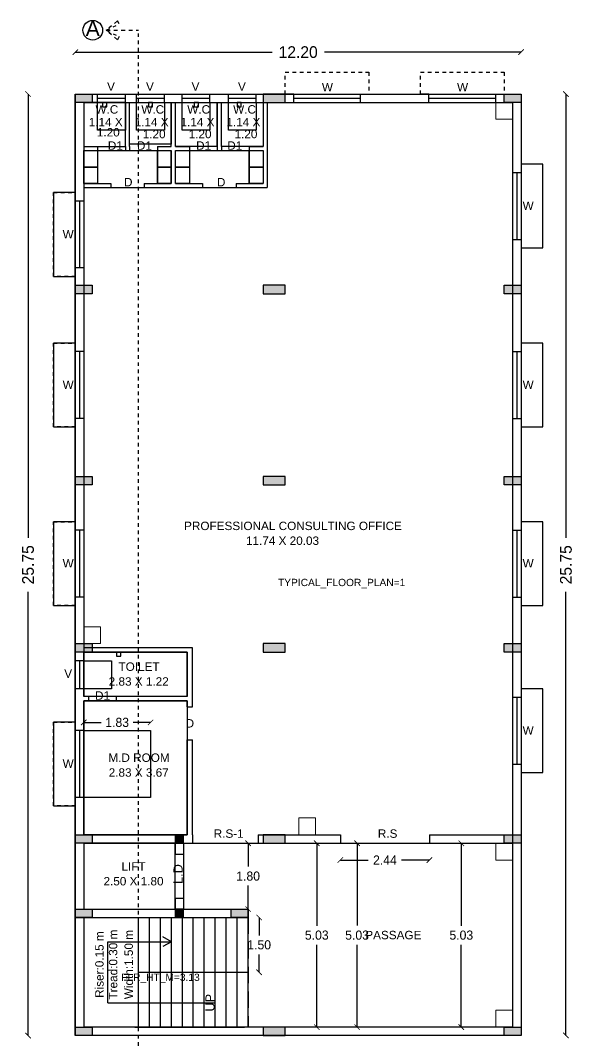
# Model space of a CAD drawing. Header units: metres. Extents: x 21686 to 22035, y 16742 to 16822.
# Drawn here: x 21707.43 to 21722.57, y 16767.55 to 16795.46 of the extents above; entities that cross this region are included whole.
import ezdxf
from ezdxf.enums import TextEntityAlignment as Align

# ---------------------------------------------------------------- set-up
doc = ezdxf.new("R2010")
doc.units = ezdxf.units.M
doc.header["$LTSCALE"] = 1.8
doc.header["$MEASUREMENT"] = 0
for name, pattern in [('CENTER', [2, 1.25, -0.25, 0.25, -0.25]), ('DASHED2', [0.375, 0.25, -0.125]), ('HIDDEN', [0.375, 0.25, -0.125]), ('PHANTOM2', [1.25, 0.625, -0.125, 0.125, -0.125, 0.125, -0.125])]:
    doc.linetypes.add(name, pattern=pattern)
for name, color, linetype in [('BLK_1_FLR_1_BLT_UP_AREA', 18, 'Continuous'), ('BLK_1_FLR_1_CHAJJA', 6, 'Continuous'), ('BLK_1_FLR_1_DA_LIFT', 30, 'Continuous'), ('BLK_1_FLR_1_EXIT_WIDTH_DOOR', 2, 'Continuous'), ('BLK_1_FLR_1_EXIT_WIDTH_STAIR', 1, 'Continuous'), ('BLK_1_FLR_1_FIRESTAIR_1', 1, 'Continuous'), ('BLK_1_FLR_1_LIFT_1', 30, 'Continuous'), ('BLK_1_FLR_1_REGULAR_ROOM', 2, 'Continuous'), ('BLK_1_FLR_1_ROOM_1_LIGHT_VENTILATION_1', 2, 'Continuous'), ('BLK_1_FLR_1_STAIR_1', 1, 'Continuous'), ('BLK_1_FLR_1_URINAL', 235, 'Continuous'), ('BLK_1_FLR_1_WASH', 55, 'Continuous'), ('BLK_1_FLR_1_WATER_CLOSET', 213, 'Continuous'), ('BLK_1_FLR_1_WC_BATH', 233, 'Continuous'), ('BLK_1_LVL_1_BLDG_FOOT_PRINT', 1, 'Continuous'), ('CORRIDOR_WIDTH', 195, 'Continuous'), ('PATH_WAY', 4, 'Continuous'), ('TOILET_VENTILATION', 6, 'Continuous')]:
    doc.layers.add(name, color=color, linetype=linetype)
for name, color, linetype, lineweight in [('BLK_1_FLR_1_DRINKING_WATER', 7, 'Continuous', 0), ('BLK_1_FLR_1_SP_WC', 233, 'Continuous', 0), ('DIST_EXIT', 7, 'Continuous', 0)]:
    doc.layers.add(name, color=color, linetype=linetype, lineweight=lineweight)
doc.styles.add('ARIAL', font='arial.ttf')
doc.styles.get("Standard").update_dxf_attribs({"font": 'arial.ttf'})
doc.styles.add('USA TEXT', font='GOTHIC.TTF')
doc.dimstyles.new('1-100-ED', dxfattribs={"dimtxt": 0.25, "dimasz": 0.15, "dimexe": 0.18, "dimexo": 0.0625, "dimgap": 0.129, "dimtad": 0, "dimtih": 1, "dimtoh": 1, "dimzin": 0, "dimdsep": 46, "dimtxsty": 'USA TEXT', "dimblk": 'ARCHTICK', "dimcen": 0.1, "dimse1": 1, "dimse2": 1, "dimadec": 0, "dimazin": 0, "dimtfac": 1, "dimtofl": 0, "dimtmove": 0, "dimatfit": 3, "dimldrblk": 'ARCHTICK', "dimfxl": 0, "dimtolj": 1, "dimtzin": 0, "dimarcsym": 0})

# ---------------------------------------------------------------- blocks, each defined once
blk = doc.blocks.new('_ArchTick')
at = {"color": 0, "linetype": 'ByBlock', "const_width": 0.15}
blk.add_lwpolyline([(-0.5, -0.5), (0.5, 0.5)], dxfattribs=at)
blk = doc.blocks.new('*D92')
at = {"color": 0, "lineweight": -2}
for p, q in [((21719.495, 16772.949), (21719.495, 16770.694)), ((21719.495, 16767.919), (21719.495, 16770.174))]:
    blk.add_line(p, q, dxfattribs=at)
at = {"layer": 'Defpoints', "color": 0}
for p in [(21720.356, 16772.949), (21719.495, 16767.919), (21720.356, 16767.919)]:
    blk.add_point(p, dxfattribs=at)
at = {"color": 0, "lineweight": -2, "xscale": 0.15, "yscale": 0.15, "zscale": 0.15}
for p, rotation in [((21719.495, 16772.949), 90), ((21719.495, 16767.919), 270)]:
    blk.add_blockref('_ArchTick', p, dxfattribs=dict(at, rotation=rotation))
at = {"color": 0, "insert": (21719.495, 16770.434), "char_height": 0.25, "attachment_point": 5, "style": 'USA TEXT'}
blk.add_mtext('\\A1;5.03', dxfattribs=at)
blk = doc.blocks.new('*D95')
at = {"color": 0, "lineweight": -2}
for p, q in [((21708.93, 16794.589), (21714.314, 16794.589)), ((21721.13, 16794.589), (21715.747, 16794.589))]:
    blk.add_line(p, q, dxfattribs=at)
at = {"layer": 'Defpoints', "color": 0}
for p in [(21721.13, 16794.589), (21708.93, 16793.443), (21721.13, 16793.443)]:
    blk.add_point(p, dxfattribs=at)
at = {"color": 0, "lineweight": -2, "xscale": 0.15, "yscale": 0.15, "zscale": 0.15, "rotation": 180}
blk.add_blockref('_ArchTick', (21708.93, 16794.589), dxfattribs=at)
at = {"color": 0, "lineweight": -2, "xscale": 0.15, "yscale": 0.15, "zscale": 0.15}
blk.add_blockref('_ArchTick', (21721.13, 16794.589), dxfattribs=at)
at = {"color": 0, "insert": (21715.03, 16794.589), "char_height": 0.32, "attachment_point": 5, "style": 'USA TEXT'}
blk.add_mtext('\\A1;12.20', dxfattribs=at)
blk = doc.blocks.new('*D96')
at = {"color": 0, "lineweight": -2}
for p, q in [((21722.36, 16793.443), (21722.36, 16781.305)), ((21722.36, 16767.689), (21722.36, 16779.827))]:
    blk.add_line(p, q, dxfattribs=at)
at = {"layer": 'Defpoints', "color": 0}
for p in [(21721.13, 16793.443), (21721.13, 16767.689), (21722.36, 16767.689)]:
    blk.add_point(p, dxfattribs=at)
at = {"color": 0, "lineweight": -2, "xscale": 0.15, "yscale": 0.15, "zscale": 0.15}
for p, rotation in [((21722.36, 16793.443), 90), ((21722.36, 16767.689), 270)]:
    blk.add_blockref('_ArchTick', p, dxfattribs=dict(at, rotation=rotation))
at = {"color": 0, "insert": (21722.36, 16780.566), "char_height": 0.32, "attachment_point": 5, "rotation": 90, "style": 'USA TEXT'}
blk.add_mtext('\\A1;25.75', dxfattribs=at)
blk = doc.blocks.new('*D97')
at = {"color": 0, "lineweight": -2}
for p, q in [((21708.93, 16767.234), (21714.314, 16767.234)), ((21721.13, 16767.234), (21715.747, 16767.234))]:
    blk.add_line(p, q, dxfattribs=at)
at = {"layer": 'Defpoints', "color": 0}
for p in [(21708.93, 16767.689), (21721.13, 16767.689), (21708.93, 16767.234)]:
    blk.add_point(p, dxfattribs=at)
at = {"color": 0, "lineweight": -2, "xscale": 0.15, "yscale": 0.15, "zscale": 0.15, "rotation": 180}
blk.add_blockref('_ArchTick', (21708.93, 16767.234), dxfattribs=at)
at = {"color": 0, "lineweight": -2, "xscale": 0.15, "yscale": 0.15, "zscale": 0.15}
blk.add_blockref('_ArchTick', (21721.13, 16767.234), dxfattribs=at)
at = {"color": 0, "insert": (21715.03, 16767.234), "char_height": 0.32, "attachment_point": 5, "style": 'USA TEXT'}
blk.add_mtext('\\A1;12.20', dxfattribs=at)
blk = doc.blocks.new('*D98')
at = {"color": 0, "lineweight": -2}
for p, q in [((21707.637, 16793.443), (21707.637, 16781.305)), ((21707.637, 16767.689), (21707.637, 16779.827))]:
    blk.add_line(p, q, dxfattribs=at)
at = {"layer": 'Defpoints', "color": 0}
for p in [(21707.637, 16793.443), (21708.93, 16793.443), (21708.93, 16767.689)]:
    blk.add_point(p, dxfattribs=at)
at = {"color": 0, "lineweight": -2, "xscale": 0.15, "yscale": 0.15, "zscale": 0.15}
for p, rotation in [((21707.637, 16793.443), 90), ((21707.637, 16767.689), 270)]:
    blk.add_blockref('_ArchTick', p, dxfattribs=dict(at, rotation=rotation))
at = {"color": 0, "insert": (21707.637, 16780.566), "char_height": 0.32, "attachment_point": 5, "rotation": 90, "style": 'USA TEXT'}
blk.add_mtext('\\A1;25.75', dxfattribs=at)
blk = doc.blocks.new('*D129')
at = {"layer": 'BLK_1_FLR_1_EXIT_WIDTH_DOOR', "color": 0, "linetype": 'PHANTOM2', "lineweight": -2}
for p, q in [((21716.185, 16772.489), (21716.949, 16772.489)), ((21718.625, 16772.489), (21717.862, 16772.489))]:
    blk.add_line(p, q, dxfattribs=at)
at = {"layer": 'Defpoints', "color": 0}
for p in [(21716.185, 16772.949), (21718.625, 16772.949), (21716.185, 16772.489)]:
    blk.add_point(p, dxfattribs=at)
at = {"layer": 'BLK_1_FLR_1_EXIT_WIDTH_DOOR', "color": 0, "lineweight": -2, "xscale": 0.15, "yscale": 0.15, "zscale": 0.15, "rotation": 180}
blk.add_blockref('_ArchTick', (21716.185, 16772.489), dxfattribs=at)
at = {"layer": 'BLK_1_FLR_1_EXIT_WIDTH_DOOR', "color": 0, "lineweight": -2, "xscale": 0.15, "yscale": 0.15, "zscale": 0.15}
blk.add_blockref('_ArchTick', (21718.625, 16772.489), dxfattribs=at)
at = {"layer": 'BLK_1_FLR_1_EXIT_WIDTH_DOOR', "color": 0, "insert": (21717.405, 16772.489), "char_height": 0.25, "attachment_point": 5, "style": 'USA TEXT'}
blk.add_mtext('\\A1;2.44', dxfattribs=at)
blk = doc.blocks.new('*D130')
at = {"layer": 'BLK_1_FLR_1_EXIT_WIDTH_STAIR', "color": 0, "linetype": 'PHANTOM2', "lineweight": -2}
for p, q in [((21713.962, 16770.919), (21713.962, 16770.429)), ((21713.962, 16769.419), (21713.962, 16769.909))]:
    blk.add_line(p, q, dxfattribs=at)
at = {"layer": 'Defpoints', "color": 0}
for p in [(21713.66, 16770.919), (21713.962, 16770.919), (21713.66, 16769.419)]:
    blk.add_point(p, dxfattribs=at)
at = {"layer": 'BLK_1_FLR_1_EXIT_WIDTH_STAIR', "color": 0, "lineweight": -2, "xscale": 0.15, "yscale": 0.15, "zscale": 0.15}
for p, rotation in [((21713.962, 16770.919), 90), ((21713.962, 16769.419), 270)]:
    blk.add_blockref('_ArchTick', p, dxfattribs=dict(at, rotation=rotation))
at = {"layer": 'BLK_1_FLR_1_EXIT_WIDTH_STAIR', "color": 0, "insert": (21713.962, 16770.169), "char_height": 0.25, "attachment_point": 5, "style": 'USA TEXT'}
blk.add_mtext('\\A1;1.50', dxfattribs=at)
blk = doc.blocks.new('*D33')
at = {"layer": 'BLK_1_FLR_1_ROOM_1_LIGHT_VENTILATION_1', "color": 0, "linetype": 'PHANTOM2', "lineweight": -2}
for p, q in [((21709.16, 16776.254), (21709.64, 16776.254)), ((21710.99, 16776.254), (21710.51, 16776.254))]:
    blk.add_line(p, q, dxfattribs=at)
at = {"layer": 'Defpoints', "color": 0}
for p in [(21710.99, 16776.254), (21709.16, 16776.034), (21710.99, 16776.034)]:
    blk.add_point(p, dxfattribs=at)
at = {"layer": 'BLK_1_FLR_1_ROOM_1_LIGHT_VENTILATION_1', "color": 0, "lineweight": -2, "xscale": 0.15, "yscale": 0.15, "zscale": 0.15, "rotation": 180}
blk.add_blockref('_ArchTick', (21709.16, 16776.254), dxfattribs=at)
at = {"layer": 'BLK_1_FLR_1_ROOM_1_LIGHT_VENTILATION_1', "color": 0, "lineweight": -2, "xscale": 0.15, "yscale": 0.15, "zscale": 0.15}
blk.add_blockref('_ArchTick', (21710.99, 16776.254), dxfattribs=at)
at = {"layer": 'BLK_1_FLR_1_ROOM_1_LIGHT_VENTILATION_1', "color": 0, "insert": (21710.075, 16776.254), "char_height": 0.25, "attachment_point": 5, "style": 'USA TEXT'}
blk.add_mtext('\\A1;1.83', dxfattribs=at)
blk = doc.blocks.new('*D55')
at = {"layer": 'CORRIDOR_WIDTH', "color": 0, "lineweight": -2}
for p, q in [((21715.539, 16772.949), (21715.539, 16770.694)), ((21715.539, 16767.919), (21715.539, 16770.174))]:
    blk.add_line(p, q, dxfattribs=at)
at = {"layer": 'Defpoints', "color": 0}
for p in [(21715.539, 16772.949), (21715.539, 16767.919), (21715.539, 16767.919)]:
    blk.add_point(p, dxfattribs=at)
at = {"layer": 'CORRIDOR_WIDTH', "color": 0, "lineweight": -2, "xscale": 0.15, "yscale": 0.15, "zscale": 0.15}
for p, rotation in [((21715.539, 16772.949), 90.0045373954835), ((21715.539, 16767.919), 270.0045373954835)]:
    blk.add_blockref('_ArchTick', p, dxfattribs=dict(at, rotation=rotation))
at = {"layer": 'CORRIDOR_WIDTH', "color": 0, "insert": (21715.539, 16770.434), "char_height": 0.25, "attachment_point": 5, "style": 'USA TEXT'}
blk.add_mtext('\\A1;5.03', dxfattribs=at)
blk = doc.blocks.new('*D58')
at = {"layer": 'Defpoints', "color": 0}
for p in [(21713.66, 16772.949), (21713.66, 16772.949), (21713.66, 16771.149)]:
    blk.add_point(p, dxfattribs=at)
at = {"layer": 'DIST_EXIT', "color": 0, "lineweight": -2}
for p, q in [((21713.66, 16772.949), (21713.66, 16772.31)), ((21713.66, 16771.149), (21713.66, 16771.789))]:
    blk.add_line(p, q, dxfattribs=at)
at = {"layer": 'DIST_EXIT', "color": 0, "lineweight": -2, "xscale": 0.15, "yscale": 0.15, "zscale": 0.15}
for p, rotation in [((21713.66, 16772.949), 90), ((21713.66, 16771.149), 270)]:
    blk.add_blockref('_ArchTick', p, dxfattribs=dict(at, rotation=rotation))
at = {"layer": 'DIST_EXIT', "color": 0, "insert": (21713.66, 16772.049), "char_height": 0.25, "attachment_point": 5, "style": 'USA TEXT'}
blk.add_mtext('\\A1;1.80', dxfattribs=at)
blk = doc.blocks.new('*D64')
at = {"layer": 'Defpoints', "color": 0}
for p in [(21715.946, 16772.949), (21715.947, 16767.919), (21716.642, 16767.919)]:
    blk.add_point(p, dxfattribs=at)
at = {"layer": 'PATH_WAY', "color": 0, "lineweight": -2}
for p, q in [((21716.642, 16772.949), (21716.642, 16770.695)), ((21716.642, 16767.919), (21716.642, 16770.174))]:
    blk.add_line(p, q, dxfattribs=at)
at = {"layer": 'PATH_WAY', "color": 0, "lineweight": -2, "xscale": 0.15, "yscale": 0.15, "zscale": 0.15}
for p, rotation in [((21716.642, 16772.949), 90.00453740326552), ((21716.642, 16767.919), 270.0045374032655)]:
    blk.add_blockref('_ArchTick', p, dxfattribs=dict(at, rotation=rotation))
at = {"layer": 'PATH_WAY', "color": 0, "insert": (21716.642, 16770.434), "char_height": 0.25, "attachment_point": 5, "style": 'USA TEXT'}
blk.add_mtext('\\A1;5.03', dxfattribs=at)

msp = doc.modelspace()

# ---------------------------------------------------------------- hatches: boundary and pattern name
h = msp.add_hatch(color=256)
h.dxf.hatch_style = 1
h.paths.add_polyline_path([(21709.3902, 16793.2126), (21709.3902, 16793.4426), (21708.9302, 16793.4426), (21708.9302, 16793.2126)])
h = msp.add_hatch(color=256)
h.dxf.hatch_style = 1
h.paths.add_polyline_path([(21714.0702, 16793.4426), (21714.0702, 16793.2126), (21714.6702, 16793.2126), (21714.6702, 16793.4426)])
h = msp.add_hatch(color=256)
h.dxf.hatch_style = 1
h.paths.add_polyline_path([(21721.1302, 16793.2126), (21721.1302, 16793.4426), (21720.6702, 16793.4426), (21720.6702, 16793.2126)])
h = msp.add_hatch(color=256)
h.dxf.hatch_style = 1
h.paths.add_polyline_path([(21709.3902, 16787.981), (21709.3902, 16788.211), (21708.9302, 16788.211), (21708.9302, 16787.981)])
h = msp.add_hatch(color=256)
h.dxf.hatch_style = 1
h.paths.add_polyline_path([(21714.0702, 16788.211), (21714.0702, 16787.981), (21714.6702, 16787.981), (21714.6702, 16788.211)])
h = msp.add_hatch(color=256)
h.dxf.hatch_style = 1
h.paths.add_polyline_path([(21721.1302, 16787.981), (21721.1302, 16788.211), (21720.6702, 16788.211), (21720.6702, 16787.981)])
h = msp.add_hatch(color=256)
h.dxf.hatch_style = 1
h.paths.add_polyline_path([(21709.3902, 16782.751), (21709.3902, 16782.981), (21708.9302, 16782.981), (21708.9302, 16782.751)])
h = msp.add_hatch(color=256)
h.dxf.hatch_style = 1
h.paths.add_polyline_path([(21714.0702, 16782.981), (21714.0702, 16782.751), (21714.6702, 16782.751), (21714.6702, 16782.981)])
h = msp.add_hatch(color=256)
h.dxf.hatch_style = 1
h.paths.add_polyline_path([(21721.1302, 16782.751), (21721.1302, 16782.981), (21720.6702, 16782.981), (21720.6702, 16782.751)])
h = msp.add_hatch(color=256)
h.dxf.hatch_style = 1
h.paths.add_polyline_path([(21709.3902, 16778.1794), (21709.3902, 16778.4094), (21708.9302, 16778.4094), (21708.9302, 16778.1794)])
h = msp.add_hatch(color=256)
h.dxf.hatch_style = 1
h.paths.add_polyline_path([(21714.0702, 16778.4094), (21714.0702, 16778.1794), (21714.6702, 16778.1794), (21714.6702, 16778.4094)])
h = msp.add_hatch(color=256)
h.dxf.hatch_style = 1
h.paths.add_polyline_path([(21721.1302, 16778.1794), (21721.1302, 16778.4094), (21720.6702, 16778.4094), (21720.6702, 16778.1794)])
h = msp.add_hatch(color=256)
h.dxf.hatch_style = 1
h.paths.add_polyline_path([(21709.3902, 16772.9494), (21709.3902, 16773.1794), (21708.9302, 16773.1794), (21708.9302, 16772.9494)])
h = msp.add_hatch(color=256)
h.dxf.hatch_style = 1
h.paths.add_polyline_path([(21711.8902, 16772.9494), (21711.8902, 16773.1794), (21711.6602, 16773.1794), (21711.6602, 16772.9494)])
h = msp.add_hatch(color=256)
h.dxf.hatch_style = 1
h.paths.add_polyline_path([(21714.0702, 16773.1794), (21714.0702, 16772.9494), (21714.6702, 16772.9494), (21714.6702, 16773.1794)])
h = msp.add_hatch(color=256)
h.dxf.hatch_style = 1
h.paths.add_polyline_path([(21721.1302, 16772.9494), (21721.1302, 16773.1794), (21720.6702, 16773.1794), (21720.6702, 16772.9494)])
h = msp.add_hatch(color=256)
h.dxf.hatch_style = 1
h.paths.add_polyline_path([(21709.3902, 16770.9194), (21709.3902, 16771.1494), (21708.9302, 16771.1494), (21708.9302, 16770.9194)])
h = msp.add_hatch(color=256)
h.dxf.hatch_style = 1
h.paths.add_polyline_path([(21711.8902, 16770.9194), (21711.8902, 16771.1494), (21711.6602, 16771.1494), (21711.6602, 16770.9194)])
h = msp.add_hatch(color=256)
h.dxf.hatch_style = 1
h.paths.add_polyline_path([(21713.6603, 16770.9194), (21713.6603, 16771.1494), (21713.2003, 16771.1494), (21713.2003, 16770.9194)])
h = msp.add_hatch(color=256)
h.dxf.hatch_style = 1
h.paths.add_polyline_path([(21709.3902, 16767.6894), (21709.3902, 16767.9194), (21708.9302, 16767.9194), (21708.9302, 16767.6894)])
h = msp.add_hatch(color=256)
h.dxf.hatch_style = 1
h.paths.add_polyline_path([(21714.0702, 16767.9188), (21714.0702, 16767.6888), (21714.6702, 16767.6888), (21714.6702, 16767.9188)])
h = msp.add_hatch(color=256)
h.dxf.hatch_style = 1
h.paths.add_polyline_path([(21721.1302, 16767.6894), (21721.1302, 16767.9194), (21720.6702, 16767.9194), (21720.6702, 16767.6894)])

# ---------------------------------------------------------------- linework, layer by layer
at = {"linetype": 'CENTER', "ltscale": 0.05}
for p, q in [((21710.0882, 16795.4447), (21709.7712, 16795.1868)), ((21709.7712, 16795.1868), (21710.1293, 16795.3595)), ((21710.1293, 16795.3595), (21710.0882, 16795.4447)), ((21709.7712, 16795.1868), (21710.6603, 16795.1868)), ((21709.7712, 16795.1868), (21710.1293, 16795.014)), ((21710.0882, 16794.9289), (21709.7712, 16795.1868)), ((21710.1293, 16795.014), (21710.0882, 16794.9289))]:
    msp.add_line(p, q, dxfattribs=at)
at = {"linetype": 'HIDDEN', "ltscale": 0.003}
msp.add_line((21710.6603, 16766.604), (21710.6603, 16795.1868), dxfattribs=at)
at = {"linetype": 'HIDDEN', "ltscale": 0.002}
for p, q in [((21714.6773, 16793.4426), (21714.6773, 16794.0426)), ((21714.6773, 16794.0426), (21716.9673, 16794.0426)), ((21716.9673, 16794.0426), (21716.9673, 16793.4426)), ((21718.3768, 16793.4426), (21718.3768, 16794.0426)), ((21718.3768, 16794.0426), (21720.6668, 16794.0426)), ((21720.6668, 16794.0426), (21720.6668, 16793.4426)), ((21721.7302, 16791.5257), (21721.1302, 16791.5257)), ((21721.7302, 16789.2357), (21721.7302, 16791.5257)), ((21708.3302, 16788.4557), (21708.3302, 16790.7457)), ((21708.3302, 16790.7457), (21708.9302, 16790.7457)), ((21721.1302, 16789.2357), (21721.7302, 16789.2357)), ((21708.9302, 16788.4557), (21708.3302, 16788.4557)), ((21708.3302, 16784.3385), (21708.3302, 16786.6285)), ((21708.3302, 16786.6285), (21708.9302, 16786.6285)), ((21721.7302, 16786.6285), (21721.1302, 16786.6285)), ((21721.7302, 16784.3385), (21721.7302, 16786.6285)), ((21708.9302, 16784.3385), (21708.3302, 16784.3385)), ((21721.1302, 16784.3385), (21721.7302, 16784.3385)), ((21708.3302, 16779.4546), (21708.3302, 16781.7446)), ((21708.3302, 16781.7446), (21708.9302, 16781.7446)), ((21721.7302, 16781.7446), (21721.1302, 16781.7446)), ((21721.7302, 16779.4546), (21721.7302, 16781.7446)), ((21708.9302, 16779.4546), (21708.3302, 16779.4546)), ((21721.1302, 16779.4546), (21721.7302, 16779.4546)), ((21721.7302, 16777.173), (21721.1302, 16777.173)), ((21721.7302, 16774.883), (21721.7302, 16777.173)), ((21708.3302, 16773.9736), (21708.3302, 16776.2636)), ((21708.3302, 16776.2636), (21708.9302, 16776.2636)), ((21721.1302, 16774.883), (21721.7302, 16774.883)), ((21708.9302, 16773.9736), (21708.3302, 16773.9736))]:
    msp.add_line(p, q, dxfattribs=at)
for p, q in [((21708.9302, 16793.4426), (21721.1302, 16793.4426)), ((21708.9302, 16793.4426), (21708.9302, 16777.5426)), ((21709.5414, 16793.2126), (21709.5414, 16793.4426)), ((21710.3014, 16793.2126), (21710.3014, 16793.4426)), ((21710.6069, 16793.2126), (21710.6069, 16793.4426)), ((21711.3669, 16793.2126), (21711.3669, 16793.4426)), ((21711.8546, 16793.2126), (21711.8546, 16793.4426)), ((21712.6146, 16793.2126), (21712.6146, 16793.4426)), ((21713.1242, 16793.2126), (21713.1242, 16793.4426)), ((21713.8842, 16793.2126), (21713.8842, 16793.4426)), ((21714.9073, 16793.4426), (21714.6773, 16793.4426)), ((21714.9073, 16793.2126), (21714.9073, 16793.4426)), ((21716.7373, 16793.2126), (21716.7373, 16793.4426)), ((21718.6068, 16793.4426), (21718.3768, 16793.4426)), ((21718.6068, 16793.2126), (21718.6068, 16793.4426)), ((21720.4368, 16793.2126), (21720.4368, 16793.4426)), ((21721.1302, 16793.4426), (21721.1302, 16767.6888)), ((21709.1602, 16793.2126), (21720.9002, 16793.2126)), ((21709.1602, 16793.2126), (21709.1602, 16776.9594)), ((21709.5414, 16793.3276), (21710.3014, 16793.3276)), ((21710.3014, 16792.0126), (21710.3014, 16793.2126)), ((21710.4164, 16792.0126), (21710.4164, 16793.2126)), ((21710.6069, 16793.3276), (21711.3669, 16793.3276)), ((21711.5577, 16792.0126), (21711.5577, 16793.2126)), ((21711.6727, 16792.0126), (21711.6727, 16793.2126)), ((21711.8546, 16793.3276), (21712.6146, 16793.3276)), ((21712.8139, 16792.0126), (21712.8139, 16793.2126)), ((21712.9289, 16792.0126), (21712.9289, 16793.2126)), ((21713.1242, 16793.3276), (21713.8842, 16793.3276)), ((21714.0702, 16793.2126), (21714.0702, 16792.0126)), ((21714.1852, 16793.2126), (21714.1852, 16790.8826)), ((21714.9073, 16793.3276), (21716.7373, 16793.3276)), ((21718.6068, 16793.3276), (21720.4368, 16793.3276)), ((21720.9002, 16793.2126), (21720.9002, 16767.9188)), ((21709.1602, 16792.0126), (21709.5414, 16792.0126)), ((21709.5414, 16792.0126), (21709.5414, 16791.8976)), ((21710.3014, 16792.0126), (21710.3014, 16791.8976)), ((21710.4164, 16792.0126), (21710.4164, 16791.8976)), ((21711.1764, 16792.0126), (21711.5577, 16792.0126)), ((21711.1764, 16792.0126), (21711.1764, 16791.8976)), ((21711.6727, 16792.0126), (21712.0539, 16792.0126)), ((21712.0539, 16792.0126), (21712.0539, 16791.8976)), ((21712.8139, 16792.0126), (21712.8139, 16791.8976)), ((21712.9289, 16792.0126), (21712.9289, 16791.8976)), ((21713.6889, 16792.0126), (21714.0702, 16792.0126)), ((21713.6889, 16792.0126), (21713.6889, 16791.8976)), ((21709.1602, 16791.8976), (21710.3696, 16791.8976)), ((21709.5414, 16791.8976), (21709.5414, 16790.9976)), ((21710.3696, 16791.8976), (21711.5577, 16791.8976)), ((21711.1764, 16791.8976), (21711.1764, 16790.9976)), ((21711.5577, 16790.9976), (21711.5577, 16791.8976)), ((21711.6727, 16791.8976), (21714.0702, 16791.8976)), ((21711.6727, 16790.9976), (21711.6727, 16791.8976)), ((21712.0539, 16791.8976), (21712.0539, 16790.9976)), ((21713.6889, 16791.8976), (21713.6889, 16790.9976)), ((21714.0702, 16791.8976), (21714.0702, 16790.9976)), ((21709.5414, 16791.4476), (21709.1602, 16791.4476)), ((21711.1764, 16791.4476), (21711.5577, 16791.4476)), ((21712.0539, 16791.4476), (21711.6727, 16791.4476)), ((21713.6889, 16791.4476), (21714.0702, 16791.4476)), ((21720.9002, 16791.2957), (21721.1302, 16791.2957)), ((21721.0152, 16791.2957), (21721.0152, 16789.4657)), ((21709.1602, 16790.9976), (21709.8989, 16790.9976)), ((21709.8989, 16790.9976), (21709.8989, 16790.8826)), ((21710.8189, 16790.9976), (21711.5577, 16790.9976)), ((21710.8189, 16790.9976), (21710.8189, 16790.8826)), ((21711.6727, 16790.9976), (21712.4114, 16790.9976)), ((21712.4114, 16790.9976), (21712.4114, 16790.8826)), ((21713.3314, 16790.9976), (21714.0702, 16790.9976)), ((21713.3314, 16790.9976), (21713.3314, 16790.8826)), ((21709.1602, 16790.8826), (21714.1852, 16790.8826)), ((21709.1602, 16790.5157), (21708.9302, 16790.5157)), ((21709.0452, 16790.5157), (21709.0452, 16788.6857)), ((21720.9002, 16789.4657), (21721.1302, 16789.4657)), ((21721.1302, 16789.4657), (21721.1302, 16789.2357)), ((21709.1602, 16788.6857), (21708.9302, 16788.6857)), ((21708.9302, 16788.6857), (21708.9302, 16788.4557)), ((21709.1602, 16786.3985), (21708.9302, 16786.3985)), ((21709.0452, 16786.3985), (21709.0452, 16784.5685)), ((21720.9002, 16786.3985), (21721.1302, 16786.3985)), ((21721.0152, 16786.3985), (21721.0152, 16784.5685)), ((21709.1602, 16784.5685), (21708.9302, 16784.5685)), ((21708.9302, 16784.5685), (21708.9302, 16784.3385)), ((21720.9002, 16784.5685), (21721.1302, 16784.5685)), ((21721.1302, 16784.5685), (21721.1302, 16784.3385)), ((21709.1602, 16781.5146), (21708.9302, 16781.5146)), ((21709.0452, 16781.5146), (21709.0452, 16779.6846)), ((21720.9002, 16781.5146), (21721.1302, 16781.5146)), ((21721.0152, 16781.5146), (21721.0152, 16779.6846)), ((21709.1602, 16779.6846), (21708.9302, 16779.6846)), ((21708.9302, 16779.6846), (21708.9302, 16779.4546)), ((21720.9002, 16779.6846), (21721.1302, 16779.6846)), ((21721.1302, 16779.6846), (21721.1302, 16779.4546)), ((21712.1377, 16778.2944), (21709.1602, 16778.2944)), ((21711.9877, 16778.1794), (21709.1602, 16778.1794)), ((21711.9877, 16776.9594), (21711.9877, 16778.1794)), ((21712.1377, 16776.6786), (21712.1377, 16778.2944)), ((21709.1602, 16777.9365), (21708.9302, 16777.9365)), ((21709.0452, 16777.9365), (21709.0452, 16777.1761)), ((21708.9302, 16777.5426), (21708.9302, 16767.6888)), ((21709.1602, 16777.1761), (21708.9302, 16777.1761)), ((21709.2976, 16776.9594), (21709.1602, 16776.9594)), ((21709.2976, 16776.8444), (21709.2976, 16776.9594)), ((21711.9877, 16776.9594), (21710.058, 16776.9594)), ((21710.058, 16776.8444), (21710.058, 16776.9594)), ((21720.9002, 16776.943), (21721.1302, 16776.943)), ((21721.0152, 16776.943), (21721.0152, 16775.113)), ((21709.1602, 16776.8444), (21709.1602, 16773.1794)), ((21711.9877, 16776.8444), (21709.1602, 16776.8444)), ((21711.9877, 16776.6786), (21711.9877, 16776.8444)), ((21711.9877, 16776.6786), (21712.1377, 16776.6786)), ((21709.1602, 16776.0336), (21708.9302, 16776.0336)), ((21709.0452, 16776.0336), (21709.0452, 16774.2036)), ((21711.9877, 16773.1794), (21711.9877, 16775.7786)), ((21711.9877, 16775.7786), (21712.1377, 16775.7786)), ((21712.1377, 16773.1794), (21712.1377, 16775.7786)), ((21720.9002, 16775.113), (21721.1302, 16775.113)), ((21721.1302, 16775.113), (21721.1302, 16774.883)), ((21709.1602, 16774.2036), (21708.9302, 16774.2036)), ((21708.9302, 16774.2036), (21708.9302, 16773.9736)), ((21709.1602, 16773.1794), (21711.9877, 16773.1794)), ((21712.1377, 16773.1794), (21712.1377, 16772.9494)), ((21713.9377, 16773.1794), (21716.1852, 16773.1794)), ((21713.9377, 16773.1794), (21713.9377, 16772.9494)), ((21716.1852, 16773.1794), (21716.1852, 16772.9494)), ((21718.6252, 16773.1794), (21720.9002, 16773.1794)), ((21718.6252, 16773.1794), (21718.6252, 16772.9494)), ((21709.1602, 16772.9494), (21709.1602, 16771.1494)), ((21709.1602, 16772.9494), (21711.6602, 16772.9494)), ((21711.6602, 16772.9494), (21711.6602, 16772.6494)), ((21711.8902, 16772.9494), (21711.8902, 16771.1494)), ((21711.8902, 16772.9494), (21720.9002, 16772.9494)), ((21711.6602, 16772.6494), (21711.8902, 16772.6494)), ((21711.6602, 16771.4494), (21711.6602, 16771.1494)), ((21711.6602, 16771.4494), (21711.8902, 16771.4494)), ((21709.1602, 16771.1494), (21713.6603, 16771.1494)), ((21713.6603, 16770.9194), (21713.6603, 16771.1494)), ((21709.1602, 16770.9194), (21709.1602, 16767.9188)), ((21709.1602, 16770.9194), (21713.6603, 16770.9194)), ((21710.6603, 16769.4194), (21710.6603, 16770.9194)), ((21710.9603, 16769.4194), (21710.9603, 16770.9194)), ((21711.2603, 16769.4194), (21711.2603, 16770.9194)), ((21711.5603, 16769.4194), (21711.5603, 16770.9194)), ((21711.8603, 16769.4194), (21711.8603, 16770.9194)), ((21712.1603, 16769.4194), (21712.1603, 16770.9194)), ((21712.4603, 16769.4194), (21712.4603, 16770.9194)), ((21712.7603, 16769.4194), (21712.7603, 16770.9194)), ((21713.0603, 16769.4194), (21713.0603, 16770.9194)), ((21713.3603, 16769.4194), (21713.3603, 16770.9194)), ((21713.6603, 16769.4194), (21713.6603, 16770.9194)), ((21709.824, 16768.5831), (21709.824, 16770.2557)), ((21709.824, 16770.2557), (21711.5603, 16770.2557)), ((21711.5603, 16770.2557), (21711.3297, 16770.3897)), ((21711.5603, 16770.2557), (21711.3297, 16770.1217)), ((21710.6603, 16769.4194), (21713.6603, 16769.4194)), ((21710.6603, 16767.9188), (21710.6603, 16769.4188)), ((21710.9603, 16767.9188), (21710.9603, 16769.4188)), ((21711.2603, 16767.9188), (21711.2603, 16769.4188)), ((21711.5603, 16767.9188), (21711.5603, 16769.4188)), ((21711.8603, 16767.9188), (21711.8603, 16769.4188)), ((21712.1603, 16767.9188), (21712.1603, 16769.4188)), ((21712.4603, 16767.9188), (21712.4603, 16769.4188)), ((21712.7603, 16767.9188), (21712.7603, 16769.4188)), ((21713.0603, 16767.9188), (21713.0603, 16769.4188)), ((21713.3603, 16767.9188), (21713.3603, 16769.4188)), ((21713.6603, 16767.9188), (21713.6603, 16769.4188)), ((21709.824, 16768.5831), (21712.7603, 16768.5831)), ((21720.9002, 16767.9188), (21709.1602, 16767.9188)), ((21710.5603, 16767.9188), (21713.5603, 16767.9188)), ((21721.1302, 16767.6888), (21708.9302, 16767.6888))]:
    msp.add_line(p, q)
for points in [[(21708.9302, 16793.4426), (21709.3902, 16793.4426), (21709.3902, 16793.2126), (21708.9302, 16793.2126)], [(21714.0702, 16793.2126), (21714.6702, 16793.2126), (21714.6702, 16793.4426), (21714.0702, 16793.4426)], [(21720.6702, 16793.4426), (21721.1302, 16793.4426), (21721.1302, 16793.2126), (21720.6702, 16793.2126)], [(21708.9302, 16788.211), (21709.3902, 16788.211), (21709.3902, 16787.981), (21708.9302, 16787.981)], [(21714.0702, 16787.981), (21714.6702, 16787.981), (21714.6702, 16788.211), (21714.0702, 16788.211)], [(21720.6702, 16788.211), (21721.1302, 16788.211), (21721.1302, 16787.981), (21720.6702, 16787.981)], [(21708.9302, 16782.981), (21709.3902, 16782.981), (21709.3902, 16782.751), (21708.9302, 16782.751)], [(21714.0702, 16782.751), (21714.6702, 16782.751), (21714.6702, 16782.981), (21714.0702, 16782.981)], [(21720.6702, 16782.981), (21721.1302, 16782.981), (21721.1302, 16782.751), (21720.6702, 16782.751)], [(21708.9302, 16778.4094), (21709.3902, 16778.4094), (21709.3902, 16778.1794), (21708.9302, 16778.1794)], [(21714.0702, 16778.1794), (21714.6702, 16778.1794), (21714.6702, 16778.4094), (21714.0702, 16778.4094)], [(21720.6702, 16778.4094), (21721.1302, 16778.4094), (21721.1302, 16778.1794), (21720.6702, 16778.1794)], [(21708.9302, 16773.1794), (21709.3902, 16773.1794), (21709.3902, 16772.9494), (21708.9302, 16772.9494)], [(21711.6602, 16772.9494), (21711.8902, 16772.9494), (21711.8902, 16773.1794), (21711.6602, 16773.1794)], [(21714.0702, 16772.9494), (21714.6702, 16772.9494), (21714.6702, 16773.1794), (21714.0702, 16773.1794)], [(21720.6702, 16773.1794), (21721.1302, 16773.1794), (21721.1302, 16772.9494), (21720.6702, 16772.9494)], [(21708.9302, 16771.1494), (21709.3902, 16771.1494), (21709.3902, 16770.9194), (21708.9302, 16770.9194)], [(21711.6602, 16770.9194), (21711.8902, 16770.9194), (21711.8902, 16771.1494), (21711.6602, 16771.1494)], [(21713.2003, 16771.1494), (21713.6603, 16771.1494), (21713.6603, 16770.9194), (21713.2003, 16770.9194)], [(21708.9302, 16767.9194), (21709.3902, 16767.9194), (21709.3902, 16767.6894), (21708.9302, 16767.6894)], [(21714.0702, 16767.6888), (21714.6702, 16767.6888), (21714.6702, 16767.9188), (21714.0702, 16767.9188)], [(21720.6702, 16767.9194), (21721.1302, 16767.9194), (21721.1302, 16767.6894), (21720.6702, 16767.6894)]]:
    msp.add_lwpolyline(points, close=True)
msp.add_circle((21709.4085, 16795.1894), 0.2684)
at = {"layer": 'BLK_1_FLR_1_BLT_UP_AREA', "color": 18, "linetype": 'DASHED2'}
msp.add_lwpolyline([(21708.9302, 16793.4426), (21721.1302, 16793.4426), (21721.1302, 16767.6888), (21708.9302, 16767.6888)], close=True, dxfattribs=at)
at = {"layer": 'BLK_1_FLR_1_CHAJJA'}
for points in [[(21721.1302, 16789.2357), (21721.7302, 16789.2357), (21721.7302, 16791.5257), (21721.1302, 16791.5257)], [(21708.3302, 16788.4557), (21708.9302, 16788.4557), (21708.9302, 16790.7457), (21708.3302, 16790.7457)], [(21708.3302, 16784.3385), (21708.9302, 16784.3385), (21708.9302, 16786.6285), (21708.3302, 16786.6285)], [(21721.1302, 16784.3385), (21721.7302, 16784.3385), (21721.7302, 16786.6285), (21721.1302, 16786.6285)], [(21708.3302, 16779.4546), (21708.9302, 16779.4546), (21708.9302, 16781.7446), (21708.3302, 16781.7446)], [(21721.1302, 16779.4546), (21721.7302, 16779.4546), (21721.7302, 16781.7446), (21721.1302, 16781.7446)], [(21721.1302, 16774.883), (21721.7302, 16774.883), (21721.7302, 16777.173), (21721.1302, 16777.173)], [(21708.3302, 16773.9736), (21708.9302, 16773.9736), (21708.9302, 16776.2636), (21708.3302, 16776.2636)]]:
    msp.add_lwpolyline(points, close=True, dxfattribs=at)
at = {"layer": 'BLK_1_FLR_1_DA_LIFT'}
msp.add_lwpolyline([(21709.1602, 16771.1494), (21711.6602, 16771.1494), (21711.6602, 16772.9494), (21709.1602, 16772.9494)], close=True, dxfattribs=at)
at = {"layer": 'BLK_1_FLR_1_DRINKING_WATER'}
for points in [[(21720.9002, 16793.2126), (21720.9002, 16792.7526), (21720.4402, 16792.7526), (21720.4402, 16793.2126)], [(21709.6202, 16778.8694), (21709.6202, 16778.4094), (21709.1602, 16778.4094), (21709.1602, 16778.8694)], [(21715.509, 16773.6394), (21715.509, 16773.1794), (21715.049, 16773.1794), (21715.049, 16773.6394)], [(21720.9002, 16772.9494), (21720.9002, 16772.4894), (21720.4402, 16772.4894), (21720.4402, 16772.9494)], [(21720.9002, 16768.3794), (21720.9002, 16767.9194), (21720.4402, 16767.9194), (21720.4402, 16768.3794)]]:
    msp.add_lwpolyline(points, close=True, dxfattribs=at)
at = {"layer": 'BLK_1_FLR_1_FIRESTAIR_1', "linetype": 'DASHED2'}
msp.add_lwpolyline([(21708.9302, 16770.9194), (21713.6603, 16770.9194), (21713.6603, 16767.9188), (21708.9302, 16767.9188)], close=True, dxfattribs=at)
at = {"layer": 'BLK_1_FLR_1_LIFT_1'}
msp.add_lwpolyline([(21709.1602, 16771.1494), (21711.6602, 16771.1494), (21711.6602, 16772.9494), (21709.1602, 16772.9494)], close=True, dxfattribs=at)
at = {"layer": 'BLK_1_FLR_1_REGULAR_ROOM'}
msp.add_lwpolyline([(21711.9877, 16773.1794), (21709.1602, 16773.1794), (21709.1602, 16776.8444), (21711.9877, 16776.8444)], close=True, dxfattribs=at)
at = {"layer": 'BLK_1_FLR_1_ROOM_1_LIGHT_VENTILATION_1'}
msp.add_lwpolyline([(21709.1602, 16774.2036), (21709.1602, 16776.0336), (21710.9902, 16776.0336), (21710.9902, 16774.2036)], close=True, dxfattribs=at)
at = {"layer": 'BLK_1_FLR_1_SP_WC'}
msp.add_lwpolyline([(21711.9877, 16776.9594), (21711.9877, 16778.1794), (21709.1602, 16778.1794), (21709.1602, 16776.9594)], close=True, dxfattribs=at)
at = {"layer": 'BLK_1_FLR_1_STAIR_1', "linetype": 'DASHED2'}
msp.add_lwpolyline([(21708.9302, 16770.9194), (21713.6603, 16770.9194), (21713.6603, 16767.9188), (21708.9302, 16767.9188)], close=True, dxfattribs=at)
at = {"layer": 'BLK_1_FLR_1_URINAL'}
for points in [[(21712.0539, 16791.4476), (21711.6727, 16791.4476), (21711.6727, 16791.8976), (21712.0539, 16791.8976)], [(21714.0702, 16791.4476), (21713.6889, 16791.4476), (21713.6889, 16791.8976), (21714.0702, 16791.8976)], [(21712.0539, 16790.9976), (21711.6727, 16790.9976), (21711.6727, 16791.4476), (21712.0539, 16791.4476)]]:
    msp.add_lwpolyline(points, close=True, dxfattribs=at)
at = {"layer": 'BLK_1_FLR_1_WASH', "color": 60}
for points in [[(21709.6733, 16793.0976), (21709.7883, 16793.0976), (21709.7883, 16793.2126), (21709.6733, 16793.2126)], [(21710.9296, 16793.0976), (21711.0446, 16793.0976), (21711.0446, 16793.2126), (21710.9296, 16793.2126)], [(21712.1858, 16793.0976), (21712.3008, 16793.0976), (21712.3008, 16793.2126), (21712.1858, 16793.2126)], [(21713.3589, 16793.0976), (21713.4739, 16793.0976), (21713.4739, 16793.2126), (21713.3589, 16793.2126)], [(21710.0568, 16778.0644), (21710.1718, 16778.0644), (21710.1718, 16778.1794), (21710.0568, 16778.1794)]]:
    msp.add_lwpolyline(points, close=True, dxfattribs=at)
at = {"layer": 'BLK_1_FLR_1_WASH', "color": 56}
for points in [[(21709.5414, 16791.4476), (21709.1602, 16791.4476), (21709.1602, 16791.8976), (21709.5414, 16791.8976)], [(21709.1602, 16791.4476), (21709.5414, 16791.4476), (21709.5414, 16790.9976), (21709.1602, 16790.9976)]]:
    msp.add_lwpolyline(points, close=True, dxfattribs=at)
at = {"layer": 'BLK_1_FLR_1_WASH', "color": 55}
for points in [[(21711.1764, 16791.8976), (21711.5577, 16791.8976), (21711.5577, 16791.4476), (21711.1764, 16791.4476)], [(21711.1764, 16791.4476), (21711.5577, 16791.4476), (21711.5577, 16790.9976), (21711.1764, 16790.9976)], [(21713.6889, 16791.4476), (21714.0702, 16791.4476), (21714.0702, 16790.9976), (21713.6889, 16790.9976)]]:
    msp.add_lwpolyline(points, close=True, dxfattribs=at)
at = {"layer": 'BLK_1_FLR_1_WATER_CLOSET', "color": 2}
for points in [[(21709.1602, 16792.0126), (21710.3014, 16792.0126), (21710.3014, 16793.2126), (21709.1602, 16793.2126)], [(21711.5577, 16792.0723), (21710.4164, 16792.0723), (21710.4164, 16793.2126), (21711.5577, 16793.2126)]]:
    msp.add_lwpolyline(points, close=True, dxfattribs=at)
at = {"layer": 'BLK_1_FLR_1_WATER_CLOSET', "color": 1}
for points in [[(21711.6727, 16792.0126), (21711.6727, 16793.2126), (21712.8139, 16793.2126), (21712.8139, 16792.0126)], [(21714.0702, 16792.0126), (21712.9289, 16792.0126), (21712.9289, 16793.2126), (21714.0702, 16793.2126)]]:
    msp.add_lwpolyline(points, close=True, dxfattribs=at)
at = {"layer": 'BLK_1_FLR_1_WC_BATH', "color": 3}
msp.add_lwpolyline([(21711.9877, 16778.1794), (21711.9877, 16776.9594), (21709.1602, 16776.9594), (21709.1602, 16778.1794)], close=True, dxfattribs=at)
at = {"layer": 'BLK_1_LVL_1_BLDG_FOOT_PRINT'}
msp.add_lwpolyline([(21708.9302, 16793.4426), (21721.1302, 16793.4426), (21721.1302, 16767.6888), (21708.9302, 16767.6894)], close=True, dxfattribs=at)
at = {"layer": 'TOILET_VENTILATION', "color": 6}
for points in [[(21709.5414, 16792.4521), (21709.5414, 16793.2126), (21710.3014, 16793.2126), (21710.3014, 16792.4521)], [(21710.6069, 16792.4521), (21710.6069, 16793.2126), (21711.3669, 16793.2126), (21711.3669, 16792.4521)], [(21711.8546, 16792.4521), (21711.8546, 16793.2126), (21712.6146, 16793.2126), (21712.6146, 16792.4521)], [(21713.1242, 16792.4521), (21713.1242, 16793.2126), (21713.8842, 16793.2126), (21713.8842, 16792.4521)], [(21709.1602, 16777.1761), (21709.1602, 16777.9365), (21709.9202, 16777.9365), (21709.9202, 16777.1761)]]:
    msp.add_lwpolyline(points, close=True, dxfattribs=at)

# ---------------------------------------------------------------- texts
msp.add_text('A', height=0.4143).set_placement((21709.214, 16795.0298))
at = {"style": 'ARIAL'}
for s, height, rotation, p in [('V', 0.23, 360, (21709.9068, 16793.6476)), ('V', 0.23, 360, (21710.9723, 16793.6476)), ('V', 0.23, 360, (21712.22, 16793.6476)), ('V', 0.23, 360, (21713.4896, 16793.6476)), ('W', 0.23, 360, (21715.8312, 16793.6318)), ('W', 0.23, 360, (21719.5307, 16793.6318)), ('W.C', 0.23, 360, (21709.7937, 16793.0229)), ('W.C', 0.23, 360, (21711.0499, 16793.0229)), ('W.C', 0.23, 360, (21712.3062, 16793.0229)), ('W.C', 0.23, 360, (21713.5624, 16793.0229)), ('1.14 X', 0.23, 360, (21709.7622, 16792.6768)), ('1.14 X', 0.23, 360, (21711.0185, 16792.6768)), ('1.14 X', 0.23, 360, (21712.2747, 16792.6768)), ('1.14 X', 0.23, 360, (21713.531, 16792.6768)), ('1.20', 0.23, 360, (21709.8328, 16792.398)), ('1.20', 0.23, 360, (21711.089, 16792.3491)), ('1.20', 0.23, 360, (21712.3453, 16792.3491)), ('1.20', 0.23, 360, (21713.6015, 16792.3491)), ('D1', 0.23, 360, (21710.0257, 16792.0342)), ('D1', 0.23, 360, (21710.8217, 16792.0342)), ('D1', 0.23, 360, (21712.4419, 16792.0342)), ('D1', 0.23, 360, (21713.2943, 16792.0342)), ('D', 0.23, 360, (21710.379, 16791.0328)), ('D', 0.23, 360, (21712.9223, 16791.0328)), ('W', 0.23, 0, (21721.3256, 16790.3886)), ('W', 0.23, 360, (21708.7345, 16789.6085)), ('W', 0.23, 360, (21708.7345, 16785.4913)), ('W', 0.23, 0, (21721.3256, 16785.4913)), ('PROFESSIONAL CONSULTING OFFICE', 0.23, 360, (21714.8884, 16781.6304)), ('11.74 X 20.03', 0.23, 360, (21714.6014, 16781.225)), ('W', 0.23, 360, (21708.7345, 16780.6074)), ('W', 0.23, 0, (21721.3256, 16780.6074)), ('TOILET', 0.23, 360, (21710.6738, 16777.7798)), ('V', 0.23, 360, (21708.7345, 16777.588)), ('2.83 X 1.22', 0.23, 360, (21710.6658, 16777.3743)), ('D1', 0.23, 360, (21709.6762, 16776.9877)), ('D', 0.23, 360, (21712.0658, 16776.2291)), ('W', 0.23, 0, (21721.3256, 16776.0358)), ('M.D ROOM', 0.23, 360, (21710.6738, 16775.2895)), ('W', 0.23, 360, (21708.7345, 16775.1264)), ('2.83 X 3.67', 0.23, 360, (21710.6658, 16774.884)), ('R.S-1', 0.23, 360, (21713.1285, 16773.2128)), ('R.S', 0.23, 360, (21717.4793, 16773.2128)), ('LIFT', 0.23, 360, (21710.5232, 16772.3158)), ('L.D', 0.25, 90, (21711.7418, 16772.106)), ('2.50 X 1.80', 0.23, 360, (21710.5232, 16771.9103)), ('PASSAGE', 0.23, 360, (21717.635, 16770.4372)), ('UP', 0.25, 90, (21712.6168, 16768.5857))]:
    msp.add_text(s, height=height, rotation=rotation, dxfattribs=at).set_placement(p, align=Align.MIDDLE_CENTER)
at = {"ltscale": 0.1, "style": 'ARIAL'}
for s, p in [('Riser:0.15 m', (21709.5895, 16769.6292)), ('Tread:0.30 m', (21709.964, 16769.6292)), ('Width:1.50 m', (21710.3912, 16769.6292))]:
    msp.add_text(s, height=0.23, rotation=90, dxfattribs=at).set_placement(p, align=Align.MIDDLE_CENTER)
at = {"layer": 'BLK_1_FLR_1_BLT_UP_AREA', "linetype": 'Continuous', "insert": (21716.2204, 16780.1827), "char_height": 0.2, "width": 2.4, "attachment_point": 2}
msp.add_mtext('{\\C18;TYPICAL_FLOOR_PLAN=1}', dxfattribs=at)
at = {"layer": 'BLK_1_FLR_1_FIRESTAIR_1', "linetype": 'Continuous', "insert": (21711.2604, 16769.3824), "char_height": 0.2, "width": 2.4, "attachment_point": 2}
msp.add_mtext('FLR_HT_M=3.13', dxfattribs=at)
at = {"layer": 'BLK_1_FLR_1_STAIR_1', "linetype": 'Continuous', "insert": (21711.2604, 16769.3824), "char_height": 0.2, "width": 2.4, "attachment_point": 2}
msp.add_mtext('FLR_HT_M=3.13', dxfattribs=at)

# ---------------------------------------------------------------- dimensions: what is measured, and where the dimension line sits
for base, p1, p2, angle, override, picture, middle in [((21721.1302, 16794.5891), (21708.9302, 16793.4426), (21721.1302, 16793.4426), 0, {"dimtxt": 0.32, "dimgap": 0.2}, '*D95', (21715.0302, 16794.5891)), ((21707.6366, 16793.4426), (21708.9302, 16767.6888), (21708.9302, 16793.4426), 90, {"dimtxt": 0.32, "dimgap": 0.2, "dimtih": 0}, '*D98', (21707.6366, 16780.5657)), ((21722.3595, 16767.6888), (21721.1302, 16793.4426), (21721.1302, 16767.6888), 270, {"dimtxt": 0.32, "dimgap": 0.2, "dimtih": 0}, '*D96', (21722.3595, 16780.5657))]:
    dim = msp.add_linear_dim(base=base, p1=p1, p2=p2, angle=angle, dimstyle='1-100-ED', override=override)
    dim.commit()
    dim.dimension.update_dxf_attribs({"geometry": picture, "text_midpoint": middle, "dimtype": 161})
dim = msp.add_linear_dim(base=(21719.4949, 16767.9188), p1=(21720.356, 16772.9494), p2=(21720.356, 16767.9188), angle=270, dimstyle='1-100-ED')
dim.commit()
dim.dimension.update_dxf_attribs({"geometry": '*D92', "text_midpoint": (21719.4949, 16770.4341), "dimtype": 161})
dim = msp.add_aligned_dim(p1=(21721.1302, 16767.6894), p2=(21708.9302, 16767.6894), distance=0.455, dimstyle='1-100-ED', override={"dimtxt": 0.32, "dimgap": 0.2})
dim.commit()
dim.dimension.update_dxf_attribs({"geometry": '*D97', "text_midpoint": (21715.0302, 16767.2344)})
at = {"layer": 'BLK_1_FLR_1_EXIT_WIDTH_DOOR'}
dim = msp.add_linear_dim(base=(21716.1852, 16772.4889), p1=(21718.6252, 16772.9494), p2=(21716.1852, 16772.9494), angle=180, dimstyle='1-100-ED', override={"dimclrd": 0, "dimclrt": 0, "dimfxl": 75, "dimarcsym": 2}, dxfattribs=at)
dim.commit()
dim.dimension.update_dxf_attribs({"geometry": '*D129', "text_midpoint": (21717.4052, 16772.4889), "dimtype": 161})
at = {"layer": 'BLK_1_FLR_1_EXIT_WIDTH_STAIR'}
dim = msp.add_linear_dim(base=(21713.9616, 16770.9194), p1=(21713.6603, 16769.4188), p2=(21713.6603, 16770.9194), angle=90, dimstyle='1-100-ED', override={"dimclrd": 0, "dimclrt": 0, "dimfxl": 75, "dimarcsym": 2}, dxfattribs=at)
dim.commit()
dim.dimension.update_dxf_attribs({"geometry": '*D130', "text_midpoint": (21713.9616, 16770.1691), "dimtype": 161})
at = {"layer": 'BLK_1_FLR_1_ROOM_1_LIGHT_VENTILATION_1', "color": 232}
dim = msp.add_aligned_dim(p1=(21709.1602, 16776.0336), p2=(21710.9902, 16776.0336), distance=0.2208, dimstyle='1-100-ED', override={"dimclrd": 0, "dimclrt": 0, "dimfxl": 75, "dimarcsym": 2}, dxfattribs=at)
dim.commit()
dim.dimension.update_dxf_attribs({"geometry": '*D33', "text_midpoint": (21710.0752, 16776.2544)})
at = {"layer": 'CORRIDOR_WIDTH'}
dim = msp.add_aligned_dim(p1=(21715.539, 16772.9494), p2=(21715.5394, 16767.919), distance=0, dimstyle='1-100-ED', dxfattribs=at)
dim.commit()
dim.dimension.update_dxf_attribs({"geometry": '*D55', "text_midpoint": (21715.5392, 16770.4342)})
at = {"layer": 'DIST_EXIT'}
dim = msp.add_aligned_dim(p1=(21713.6603, 16771.1494), p2=(21713.6603, 16772.9494), distance=0, dimstyle='1-100-ED', dxfattribs=at)
dim.commit()
dim.dimension.update_dxf_attribs({"geometry": '*D58', "text_midpoint": (21713.6603, 16772.0494)})
at = {"layer": 'PATH_WAY'}
dim = msp.add_aligned_dim(p1=(21715.9461, 16772.9494), p2=(21715.9465, 16767.919), distance=0.6958, dimstyle='1-100-ED', dxfattribs=at)
dim.commit()
dim.dimension.update_dxf_attribs({"geometry": '*D64', "text_midpoint": (21716.6421, 16770.4342)})

doc.saveas('drawing.dxf')
